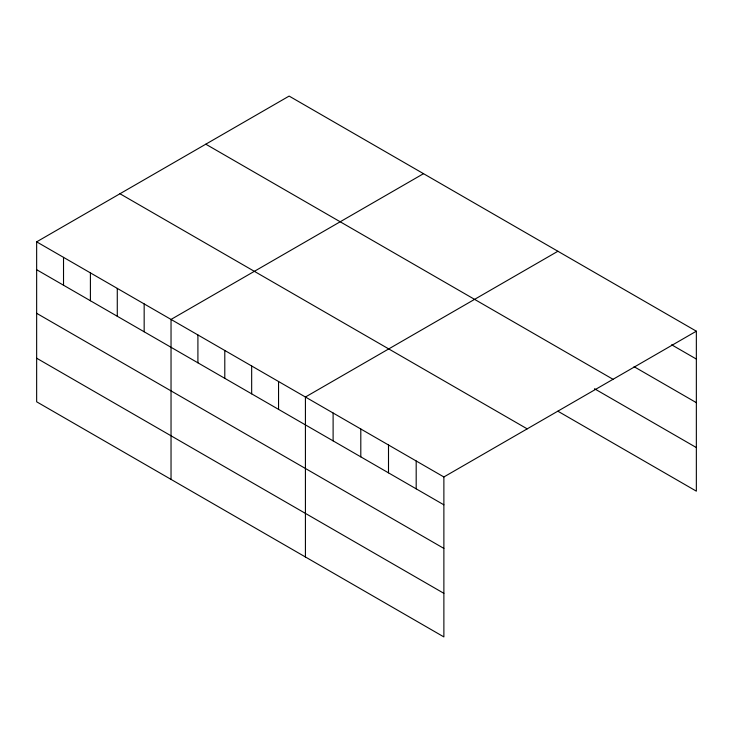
<?xml version="1.0" encoding="UTF-8"?>
<svg xmlns="http://www.w3.org/2000/svg" width="733" height="733" viewBox="0 0 733 733"><rect width="100%" height="100%" fill="white"/><g stroke="black" fill="none" stroke-linecap="round" stroke-linejoin="round"><path stroke-width="1.1" d="M36.65 241.844L443.877 476.963L443.877 636.913L36.65 401.803L36.65 241.844L289.123 96.087L696.35 331.197L696.35 491.156L557.895 411.213M423.509 173.675L171.036 319.432L171.036 479.391M557.895 251.263L305.423 397.02L305.423 556.979M443.877 476.963L696.35 331.197M671.63 344.785L696.35 359.06M634.045 366.683L696.35 402.655M205.808 144.19L613.035 379.3M594.481 388.747L696.35 447.561M119.965 193.741L527.192 428.86M36.65 269.707L443.877 504.826M36.65 313.303L443.877 548.412M36.65 358.208L443.877 593.327M416.188 460.975L416.188 488.838M388.499 444.986L388.499 472.849M360.801 428.997L360.801 456.861M333.112 413.009L333.112 440.872M278.549 381.508L278.549 409.371M251.666 365.987L251.666 393.85M224.793 350.466L224.793 378.329M197.91 334.954L197.91 362.817M144.163 303.92L144.163 331.783M117.28 288.399L117.28 316.262M90.406 272.878L90.406 300.75M63.524 257.365L63.524 285.229"/></g></svg>
